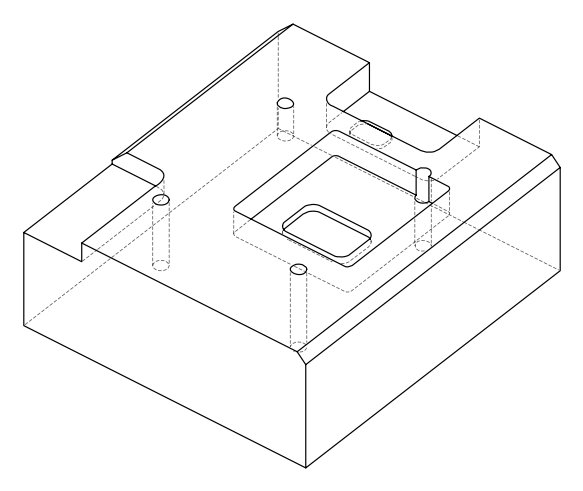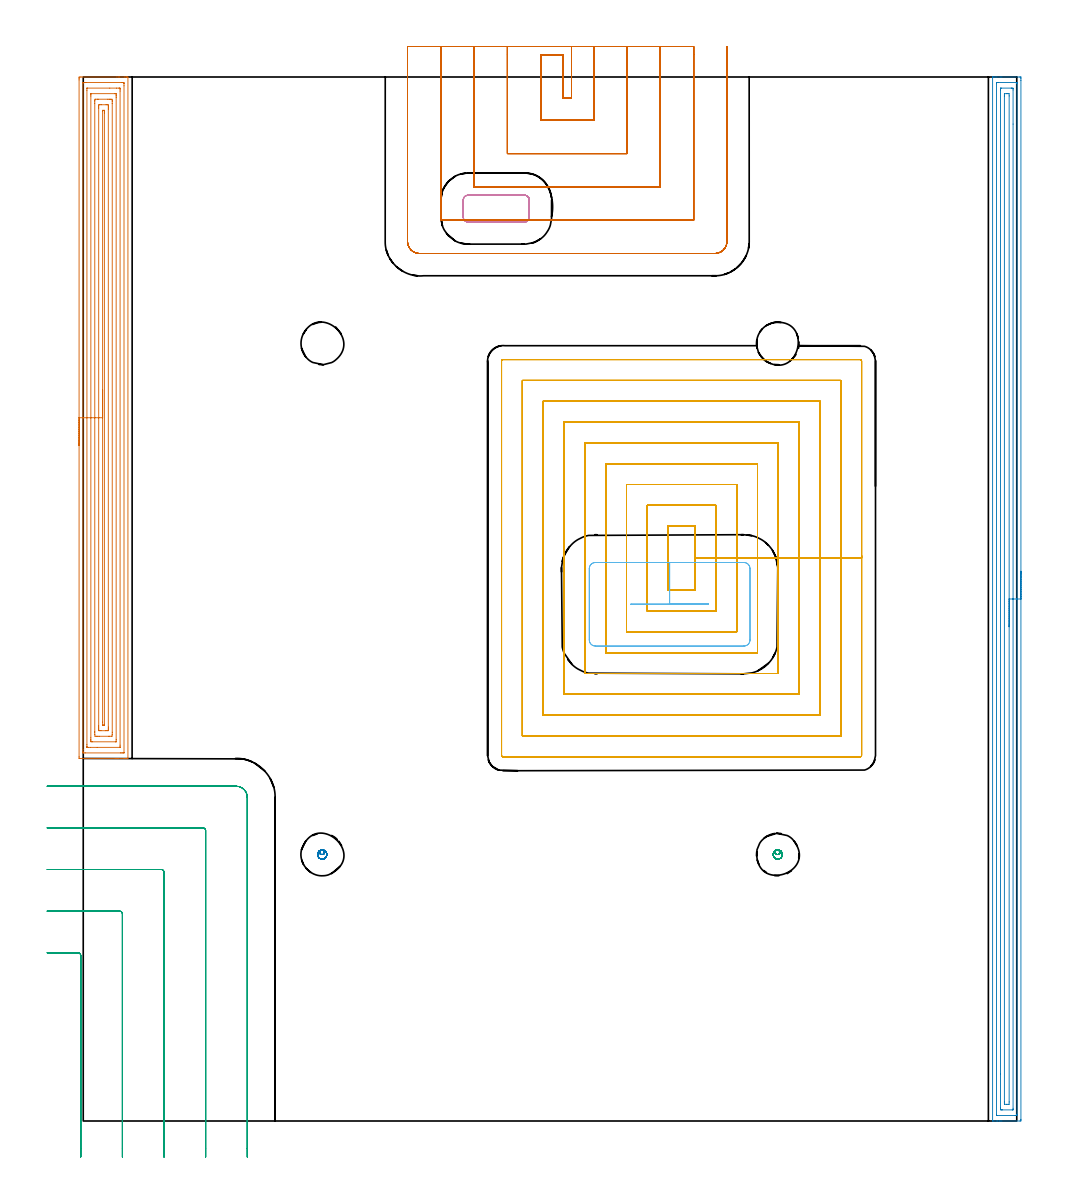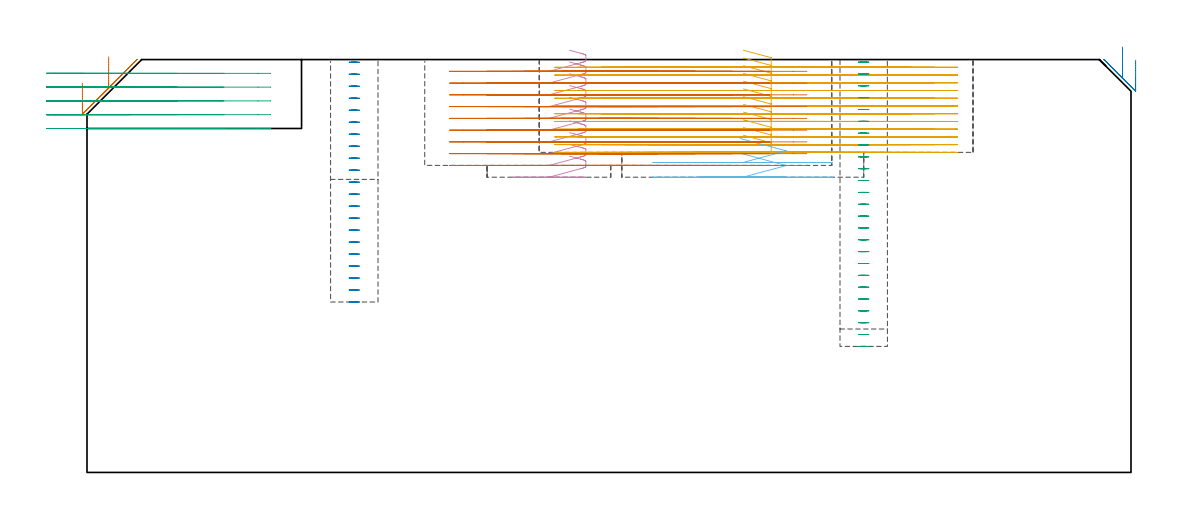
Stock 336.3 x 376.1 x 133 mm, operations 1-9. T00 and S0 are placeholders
(PLAN: 11 operations, 6 tool changes, 137.6 min)
(1 AREA_MILL | FG_CHAMFER_SURFACE | UGT0205_001 | 13.97 min | 39199 mm3)
(2 AREA_MILL_1 | FG_CHAMFER_SURFACE_1 | UGT0205_001 | 12.26 min | 19546 mm3)
(3 MILL_CORNER_NOTCH_RECTANGULAR | CORNER_NOTCH_RECTANGULAR | UGT0201_094 | Follow Part, ap 5, ae 75% | 7.94 min | 198261 mm3)
(4 MILL_RECTANGULAR_POCKET | POCKET_RECTANGULAR_STRAIGHT | NXT0201_012 | Follow Part, ap 4, ae 75% | 2.36 min | 35569 mm3)
(5 MILL_RECTANGULAR_POCKET_1 | POCKET_RECTANGULAR_STRAIGHT_1 | NXT0201_013 | Follow Part, ap 2.5, ae 75% | 68.55 min | 638799 mm3)
(6 MILL_RECTANGULAR_POCKET_2 | POCKET_RECTANGULAR_STRAIGHT_2 | UGT0201_094 | Follow Part, ap 5, ae 75% | 1.23 min | 30178 mm3)
(7 MILL_SLOT | SLOT_PARTIAL_RECTANGULAR | NXT0201_012 | Follow Part, ap 4, ae 75% | 26.2 min | 285851 mm3)
(8 MILL_BLIND_HOLE_FROM_SOLID_MATERIAL | STEP1POCKET | NXT0201_011 | Spiral | 1.34 min | 14335 mm3)
(9 MILL_BLIND_HOLE_FROM_SOLID_MATERIAL_1 | STEP1POCKET_1 | NXT0201_011 | Spiral | 1.59 min | 16997 mm3)
(10 MILL_BLIND_HOLE_FROM_SOLID_MATERIAL_2 | STEP1POCKET_2 | NXT0201_011 | Spiral | 0.7 min | 7093 mm3)
(11 MILL_BLIND_HOLE_FROM_SOLID_MATERIAL_3 | STEP1POCKET_3 | NXT0201_011 | Spiral | 1.46 min | 13565 mm3)
(TOOL UGT0205_001 | Chamfer Mill 20 x 3 x 45 deg. | D20 FL50 Z2)
(TOOL UGT0201_094 | End mill 20 mm | D20 FL38 Z4)
(TOOL NXT0201_012 | ENDMILL 16mm [2P460-1600-NA 1630] | D16 FL38 Z6)
(TOOL NXT0201_013 | ENDMILL 10mm | D10 FL30 Z4)
(TOOL NXT0201_011 | ENDMILL 12mm [2P460-1200-NA 1630] | D12 FL38 Z6)
(OP 1 AREA_MILL)
G17 G21 G94 G90
T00 M6
G54
G17 G0 G90 X-1.5 Y243.35 S1061 M3
G43 Z143. H0
Z125.4
G94 G1 Y243.388 Z124.528 F250.
Y243.502 Z123.663
Y243.691 Z122.812
Y243.953 Z121.98
Y244.287 Z121.174
Y244.69 Z120.4
Y245.159 Z119.664
Y245.69 Z118.972
Y246.279 Z118.329
Y246.922 Z117.74
Y247.614 Z117.208
Y248.35 Z116.74
Y249.124 Z116.337
Y249.93 Z116.003
Y250.762 Z115.741
Y251.614 Z115.552
Y252.478 Z115.438
Y253.35 Z115.4
Y375.056
X-1.499 Y375.506 Z115.401
X-1.495 Y375.943 Z115.403
X-1.491 Y376.09 Z115.406
X-1.064 Y376.095 Z115.833
X-0.477 Y376.1 Z116.42
X12.142 Z129.037
X12.729 Z129.627
X13.022 Z129.919
X14.783 Z131.678
X15.369 Z132.268
X15.664 Z132.563
X15.811 Y376.099 Z132.71
X16.094 Y376.09 Z132.993
X16.1 Y375.952 Z133.
Y130.748
X16.094 Y130.61 Z132.993
X15.81 Y130.6 Z132.709
X15.369 Z132.268
X14.783 Z131.678
X12.73 Z129.627
X12.142 Z129.037
X11.555 Z128.451
X-1.274 Z115.623
X-1.359 Y130.602 Z115.538
X-1.492 Y130.61 Z115.405
X-1.499 Y130.743 Z115.399
X-1.5 Y131.194 Z115.4
Y253.35
X-0.086 Z116.814
X-0.085 Y373.921 Z116.815
X-0.084 Y374.02 Z116.816
X-0.082 Y374.068 Z116.818
X-0.08 Y374.085 Z116.82
X-0.048 Y374.09 Z116.852
X0.326 Y374.098 Z117.226
X0.697 Y374.099 Z117.597
X1.205 Y374.1 Z118.105
X13.903 Y374.099 Z130.803
X14.414 Y374.096 Z131.314
X14.598 Y374.09 Z131.498
X14.679 Y374.073 Z131.579
X14.684 Y373.823 Z131.584
X14.685 Y373.723 Z131.585
X14.686 Y372.93 Z131.586
X14.685 Y132.779 Z131.585
X14.684 Y132.68 Z131.584
X14.681 Y132.632 Z131.581
X14.68 Y132.615 Z131.58
X14.647 Y132.61 Z131.547
X14.273 Y132.602 Z131.173
X13.903 Y132.601 Z130.803
X13.395 Y132.6 Z130.295
X0.697 Y132.601 Z117.597
X0.186 Y132.604 Z117.086
X0.002 Y132.61 Z116.902
X-0.079 Y132.626 Z116.821
X-0.084 Y132.877 Z116.816
X-0.085 Y132.977 Z116.815
X-0.086 Y133.77 Z116.814
Y253.35
X1.328 Z118.228
X1.329 Y371.3 Z118.229
X1.331 Y371.939 Z118.231
X1.333 Y372.064 Z118.233
X1.335 Y372.087 Z118.235
X1.366 Y372.093 Z118.266
X1.42 Y372.099 Z118.32
X9.562 Y372.1 Z126.462
X11.983 Z128.883
X12.864 Y372.099 Z129.764
X13.022 Y372.096 Z129.922
X13.181 Y372.09 Z130.081
X13.265 Y372.081 Z130.165
X13.268 Y372.023 Z130.168
X13.27 Y371.939 Z130.17
X13.271 Y371.687 Z130.171
Y371.048
Y135.4
X13.269 Y134.761 Z130.169
X13.267 Y134.636 Z130.167
X13.265 Y134.613 Z130.165
X13.233 Y134.607 Z130.133
X13.18 Y134.602 Z130.08
X5.038 Y134.6 Z121.938
X2.617 Z119.517
X1.736 Y134.601 Z118.636
X1.578 Y134.604 Z118.478
X1.419 Y134.61 Z118.319
X1.335 Y134.619 Z118.235
X1.332 Y134.677 Z118.232
X1.33 Y134.761 Z118.23
X1.329 Y135.013 Z118.229
X1.328 Y135.652 Z118.228
Y253.35
X2.743 Z119.643
Y369.264
X2.746 Y369.864 Z119.646
X2.75 Y370.067 Z119.65
X2.752 Y370.091 Z119.652
X2.772 Y370.093 Z119.672
X2.823 Y370.097 Z119.723
X2.926 Y370.099 Z119.826
X11.317 Z128.217
X11.682 Y370.09 Z128.582
X11.85 Y370.083 Z128.75
X11.852 Y369.986 Z128.752
X11.856 Y369.554 Z128.756
X11.857 Y369.264 Z128.757
Y368.661
Y137.436
X11.854 Y136.836 Z128.754
X11.85 Y136.633 Z128.75
X11.848 Y136.609 Z128.748
X11.828 Y136.607 Z128.728
X11.777 Y136.603 Z128.677
X11.674 Y136.601 Z128.574
X3.282 Z120.182
X2.918 Y136.61 Z119.818
X2.749 Y136.617 Z119.649
X2.748 Y136.714 Z119.648
X2.744 Y137.146 Z119.644
X2.743 Y137.436 Z119.643
Y138.039
Y253.35
X4.157 Z121.057
Y366.652
X4.161 Y367.481 Z121.061
X4.163 Y367.537 Z121.063
X4.219 Y368.09 Z121.119
X4.491 Y368.096 Z121.391
X5.099 Y368.099 Z121.999
X5.368 Y368.1 Z122.268
X8.89 Z125.79
X9.501 Y368.099 Z126.401
X9.772 Y368.098 Z126.672
X10.381 Y368.09 Z127.281
X10.436 Y367.481 Z127.336
X10.439 Y367.422 Z127.339
X10.443 Y366.589 Z127.343
Y366.527
Y140.048
X10.439 Y139.219 Z127.339
X10.437 Y139.163 Z127.337
X10.381 Y138.61 Z127.281
X10.108 Y138.604 Z127.008
X9.501 Y138.601 Z126.401
X9.232 Y138.6 Z126.132
X5.71 Z122.61
X5.099 Y138.601 Z121.999
X4.828 Y138.602 Z121.728
X4.219 Y138.61 Z121.119
X4.164 Y139.219 Z121.064
X4.16 Y139.278 Z121.06
X4.157 Y140.111 Z121.057
Y140.173
Y253.35
X5.571 Z122.471
X5.572 Y364.806 Z122.472
X5.573 Y365.218 Z122.473
X5.578 Y365.698 Z122.478
X5.589 Y366.093 Z122.489
X5.979 Y366.097 Z122.879
X6.463 Y366.1 Z123.363
X8.224 Y366.099 Z125.124
X8.621 Y366.096 Z125.521
X9.011 Y366.09 Z125.911
X9.022 Y365.698 Z125.922
X9.027 Y365.286 Z125.927
X9.028 Y364.806 Z125.928
X9.029 Y364.393 Z125.929
X9.028 Y141.894 Z125.928
X9.027 Y141.482 Z125.927
X9.022 Y141.002 Z125.922
X9.011 Y140.607 Z125.911
X8.621 Y140.604 Z125.521
X8.137 Y140.6 Z125.037
X6.376 Y140.601 Z123.276
X5.979 Y140.605 Z122.879
X5.589 Y140.61 Z122.489
X5.578 Y141.002 Z122.478
X5.573 Y141.414 Z122.473
X5.571 Y141.894 Z122.471
Y142.308
Y253.35
X6.985 Z123.885
Y363.787
X6.987 Y363.914 Z123.887
X6.99 Y364.072 Z123.89
X6.992 Y364.085 Z123.892
X7.008 Y364.09 Z123.908
X7.056 Y364.096 Z123.956
X7.117 Y364.099 Z124.017
X7.208 Y364.1 Z124.108
X7.558 Y364.099 Z124.458
X7.591 Y364.095 Z124.491
X7.598 Y364.091 Z124.498
X7.608 Y364.079 Z124.508
X7.611 Y364.045 Z124.511
X7.614 Y363.914 Z124.514
Y363.787
X7.615 Y363.15 Z124.515
X7.614 Y142.913 Z124.514
X7.613 Y142.786 Z124.513
X7.609 Y142.628 Z124.509
X7.608 Y142.615 Z124.508
X7.592 Y142.61 Z124.492
X7.544 Y142.604 Z124.444
X7.483 Y142.601 Z124.383
X7.392 Y142.6 Z124.292
X7.042 Y142.601 Z123.942
X7.009 Y142.605 Z123.909
X7.002 Y142.609 Z123.902
X6.992 Y142.621 Z123.892
X6.989 Y142.655 Z123.889
X6.986 Y142.786 Z123.886
X6.985 Y143.677 Z123.885
Y253.35
Y254.222 Z123.923
Y255.087 Z124.037
Y255.938 Z124.226
Y256.77 Z124.488
Y257.576 Z124.822
Y258.35 Z125.225
Y259.086 Z125.694
Y259.778 Z126.225
Y260.421 Z126.814
Y261.01 Z127.457
Y261.542 Z128.15
Y262.01 Z128.885
Y262.413 Z129.659
Y262.747 Z130.465
Y263.009 Z131.297
Y263.198 Z132.149
Y263.312 Z133.014
Y263.35 Z133.885
G0 Z143.
M5
M2
(OP 2 AREA_MILL_1)
G17 G21 G94 G90
T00 M6
G54
G17 G0 G90 X337.8 Y198.05 S1061 M3
G43 Z143. H0
Z132.8
G94 G1 Y198.012 Z131.928 F250.
Y197.898 Z131.063
Y197.709 Z130.212
Y197.447 Z129.38
Y197.113 Z128.574
Y196.71 Z127.8
Y196.241 Z127.064
Y195.71 Z126.372
Y195.121 Z125.729
Y194.478 Z125.14
Y193.786 Z124.608
Y193.05 Z124.14
Y192.276 Z123.737
Y191.47 Z123.403
Y190.638 Z123.141
Y189.786 Z122.952
Y188.922 Z122.838
Y188.05 Z122.8
Y0.607
X337.797 Y0.34 Z122.802
X337.792 Y0.01 Z122.806
X337.457 Y0. Z123.141
X330.912 Z129.683
X330.34 Z130.257
X330.018 Z130.579
X329.446 Z131.15
X329.123 Z131.472
X328.054 Z132.545
X327.64 Z132.951
X327.603 Y0.009 Z132.988
X327.6 Y0.161 Z133.
Y375.939
X327.603 Y376.09 Z132.988
X327.639 Y376.096 Z132.952
X327.665 Y376.098 Z132.926
X328.054 Y376.1 Z132.545
X328.478 Z132.121
X329.123 Z131.472
X330.34 Z130.257
X330.912 Z129.683
X337.171 Y376.099 Z123.426
X337.776 Y376.097 Z122.821
X337.792 Y376.093 Z122.806
X337.797 Y375.493 Z122.803
X337.8 Y374.864 Z122.8
Y188.05
X336.386 Z124.214
Y2.392
X336.385 Y2.285 Z124.215
X336.38 Y2.175 Z124.22
X336.368 Y2.01 Z124.232
X336.277 Y2.007 Z124.323
X335.775 Y2. Z124.825
X329.123 Z131.477
X329.067 Y2.002 Z131.533
X329.034 Y2.007 Z131.566
X329.021 Y2.011 Z131.579
X329.018 Y2.066 Z131.582
X329.015 Y2.284 Z131.585
X329.014 Y2.392 Z131.586
Y373.707
X329.015 Y373.815 Z131.585
X329.02 Y373.925 Z131.58
X329.032 Y374.09 Z131.568
X329.123 Y374.093 Z131.477
X329.625 Y374.099 Z130.975
X336.277 Y374.1 Z124.323
X336.333 Y374.098 Z124.267
X336.366 Y374.093 Z124.234
X336.379 Y374.089 Z124.221
X336.382 Y374.034 Z124.218
X336.385 Y373.816 Z124.215
X336.386 Y373.707 Z124.214
Y188.05
X334.972 Z125.628
X334.971 Y4.589 Z125.629
X334.967 Y4.178 Z125.633
X334.965 Y4.058 Z125.635
X334.957 Y4.01 Z125.643
X334.844 Y4.005 Z125.756
X334.666 Y4.001 Z125.934
X331.089 Y4. Z129.511
X330.912 Y4.003 Z129.688
X330.734 Y4.01 Z129.866
X330.435 Y4.026 Z130.165
X330.433 Y4.178 Z130.167
X330.429 Y4.659 Z130.171
X330.428 Y16.877 Z130.172
X330.429 Y371.511 Z130.171
X330.433 Y371.922 Z130.167
X330.435 Y372.041 Z130.165
X330.443 Y372.09 Z130.157
X330.556 Y372.095 Z130.044
X330.734 Y372.099 Z129.866
X334.311 Y372.1 Z126.289
X334.488 Y372.097 Z126.112
X334.666 Y372.09 Z125.934
X334.965 Y372.073 Z125.635
X334.967 Y371.922 Z125.633
X334.971 Y371.441 Z125.629
X334.972 Y359.141 Z125.628
Y188.05
X333.557 Z127.043
Y6.855
X333.55 Y6.007 Z127.05
X332.7 Y6. Z127.9
X332.663 Z127.937
X331.85 Y6.01 Z128.75
X331.843 Y6.819 Z128.757
Y369.245
X331.85 Y370.093 Z128.75
X332.7 Y370.1 Z127.9
X332.737 Z127.863
X333.55 Y370.09 Z127.05
X333.557 Y369.281 Z127.043
Y188.05
Y187.178 Z127.081
Y186.313 Z127.195
Y185.462 Z127.383
Y184.63 Z127.646
Y183.824 Z127.98
Y183.05 Z128.382
Y182.314 Z128.851
Y181.622 Z129.382
Y180.979 Z129.972
Y180.39 Z130.615
Y179.858 Z131.307
Y179.39 Z132.043
Y178.987 Z132.816
Y178.653 Z133.622
Y178.391 Z134.454
Y178.202 Z135.306
Y178.088 Z136.171
Y178.05 Z137.043
G0 Z143.
M5
M2
(OP 3 MILL_CORNER_NOTCH_RECTANGULAR)
G17 G21 G94 G90
T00 M6
G54
G17 G0 G90 X-0.9 Y-12.959 S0 M3
G43 Z143. H0
Z128.56
G94 G1 Y-9.959 F250.
Y59.606 F500.
G3 X-1.894 Y60.6 R1.
G1 X-10.
X-13. F250.
G0 Z143.
X14.1 Y-13.
Z128.56
G1 Y-10.
Y74.605 F500.
G3 X13.105 Y75.6 R1.
G1 X-10.
X-13. F250.
G0 Z143.
X29.1 Y-13.
Z128.56
G1 Y-10.
Y89.605 F500.
G3 X28.105 Y90.6 R1.
G1 X-10.
X-13. F250.
G0 Z143.
X44.1 Y-13.
Z128.56
G1 Y-10.
Y104.605 F500.
G3 X43.105 Y105.6 R1.
G1 X-10.
X-13. F250.
G0 Z143.
X59.1 Y-13.
Z128.56
G1 Y-10.
Y116.6 F500.
G3 X55.1 Y120.6 R4.
G1 X-10.
X-13. F250.
G0 Z143.
X-0.9 Y-12.959
Z124.12
G1 Y-9.959
Y59.606 F500.
G3 X-1.894 Y60.6 R1.
G1 X-10.
X-13. F250.
G0 Z143.
X14.1 Y-13.
Z124.12
G1 Y-10.
Y74.605 F500.
G3 X13.105 Y75.6 R1.
G1 X-10.
X-13. F250.
G0 Z143.
X29.1 Y-13.
Z124.12
G1 Y-10.
Y89.605 F500.
G3 X28.105 Y90.6 R1.
G1 X-10.
X-13. F250.
G0 Z143.
X44.1 Y-13.
Z124.12
G1 Y-10.
Y104.605 F500.
G3 X43.105 Y105.6 R1.
G1 X-10.
X-13. F250.
G0 Z143.
X59.1 Y-13.
Z124.12
G1 Y-10.
Y116.6 F500.
G3 X55.1 Y120.6 R4.
G1 X-10.
X-13. F250.
G0 Z143.
X-0.9 Y-12.959
Z119.68
G1 Y-9.959
Y59.606 F500.
G3 X-1.894 Y60.6 R1.
G1 X-10.
X-13. F250.
G0 Z143.
X14.1 Y-13.
Z119.68
G1 Y-10.
Y74.605 F500.
G3 X13.106 Y75.6 R1.
G1 X-10.
X-13. F250.
G0 Z143.
X29.1 Y-13.
Z119.68
G1 Y-10.
Y89.605 F500.
G3 X28.105 Y90.6 R1.
G1 X-10.
X-13. F250.
G0 Z143.
X44.1 Y-13.
Z119.68
G1 Y-10.
Y104.605 F500.
G3 X43.105 Y105.6 R1.
G1 X-10.
X-13. F250.
G0 Z143.
X59.1 Y-13.
Z119.68
G1 Y-10.
Y116.6 F500.
G3 X55.1 Y120.6 R4.
G1 X-10.
X-13. F250.
G0 Z143.
X-0.9 Y-12.959
Z115.24
G1 Y-9.959
Y59.606 F500.
G3 X-1.894 Y60.6 R1.
G1 X-10.
X-13. F250.
G0 Z143.
X14.1 Y-13.
Z115.24
G1 Y-10.
Y74.605 F500.
G3 X13.105 Y75.6 R1.
G1 X-10.
X-13. F250.
G0 Z143.
X29.1 Y-13.
Z115.24
G1 Y-10.
Y89.605 F500.
G3 X28.105 Y90.6 R1.
G1 X-10.
X-13. F250.
G0 Z143.
X44.1 Y-13.
Z115.24
G1 Y-10.
Y104.605 F500.
G3 X43.105 Y105.6 R1.
G1 X-10.
X-13. F250.
G0 Z143.
X59.1 Y-13.
Z115.24
G1 Y-10.
Y116.6 F500.
G3 X55.1 Y120.6 R4.
G1 X-10.
X-13. F250.
G0 Z143.
X-0.9 Y-12.959
Z110.8
G1 Y-9.959
Y59.606 F500.
G3 X-1.894 Y60.6 R1.
G1 X-10.
X-13. F250.
G0 Z143.
X14.1 Y-13.
Z110.8
G1 Y-10.
Y74.605 F500.
G3 X13.105 Y75.6 R1.
G1 X-10.
X-13. F250.
G0 Z143.
X29.1 Y-13.
Z110.8
G1 Y-10.
Y89.605 F500.
G3 X28.105 Y90.6 R1.
G1 X-10.
X-13. F250.
G0 Z143.
X44.1 Y-13.
Z110.8
G1 Y-10.
Y104.605 F500.
G3 X43.105 Y105.6 R1.
G1 X-10.
X-13. F250.
G0 Z143.
X59.1 Y-13.
Z110.8
G1 Y-10.
Y116.6 F500.
G3 X55.1 Y120.6 R4.
G1 X-10.
X-13. F250.
G0 Z143.
M5
M2
(OP 4 MILL_RECTANGULAR_POCKET)
G17 G21 G94 G90
T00 M6
G54
G17 G0 G90 X155.407 Y323.9 S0 M3
G43 Z143. H1
Z136.
G94 G1 X159. Z135.037 F250.
X159.13 Z135.002
X159.47 Y323.961 Z134.91
X159.79 Y324.089 Z134.817
X160.078 Y324.279 Z134.725
X160.321 Y324.522 Z134.633
X160.511 Y324.81 Z134.54
X160.639 Y325.13 Z134.448
X160.7 Y325.47 Z134.356
Y331.93 Z132.624
X160.639 Y332.27 Z132.532
X160.511 Y332.59 Z132.44
X160.321 Y332.878 Z132.347
X160.078 Y333.121 Z132.255
X159.79 Y333.311 Z132.163
X159.47 Y333.439 Z132.07
X159.13 Y333.5 Z131.978
X159. Z131.943
X148.8 Z129.21
X138.6 F500.
G3 X136.9 Y331.8 R1.7
G1 Y325.6
G3 X138.6 Y323.9 R1.7
G1 X159.
G3 X160.7 Y325.6 R1.7
G1 Y331.8
G3 X159. Y333.5 R1.7
G1 X148.8
X147.8
G0 X155.407 Y323.9 Z132.21
G1 X159. Z131.247 F250.
X159.13 Z131.212
X159.47 Y323.961 Z131.12
X159.79 Y324.089 Z131.028
X160.078 Y324.279 Z130.935
X160.321 Y324.522 Z130.843
X160.511 Y324.81 Z130.75
X160.639 Y325.13 Z130.658
X160.7 Y325.47 Z130.566
Y331.93 Z128.834
X160.639 Y332.27 Z128.742
X160.511 Y332.59 Z128.65
X160.321 Y332.878 Z128.557
X160.078 Y333.121 Z128.465
X159.79 Y333.311 Z128.373
X159.47 Y333.439 Z128.28
X159.13 Y333.5 Z128.188
X159. Z128.153
X148.8 Z125.42
X138.6 F500.
G3 X136.9 Y331.8 R1.7
G1 Y325.6
G3 X138.6 Y323.9 R1.7
G1 X159.
G3 X160.7 Y325.6 R1.7
G1 Y331.8
G3 X159. Y333.5 R1.7
G1 X148.8
X147.8
G0 X155.407 Y323.9 Z128.42
G1 X159. Z127.457 F250.
X159.13 Z127.422
X159.47 Y323.961 Z127.33
X159.79 Y324.089 Z127.238
X160.078 Y324.279 Z127.145
X160.321 Y324.522 Z127.053
X160.511 Y324.81 Z126.96
X160.639 Y325.13 Z126.868
X160.7 Y325.47 Z126.776
Y331.93 Z125.044
X160.639 Y332.27 Z124.952
X160.511 Y332.59 Z124.86
X160.321 Y332.878 Z124.767
X160.078 Y333.121 Z124.675
X159.79 Y333.311 Z124.583
X159.47 Y333.439 Z124.49
X159.13 Y333.5 Z124.398
X159. Z124.363
X148.8 Z121.63
X138.6 F500.
G3 X136.9 Y331.8 R1.7
G1 Y325.6
G3 X138.6 Y323.9 R1.7
G1 X159.
G3 X160.7 Y325.6 R1.7
G1 Y331.8
G3 X159. Y333.5 R1.7
G1 X148.8
X147.8
G0 X155.407 Y323.9 Z124.63
G1 X159. Z123.667 F250.
X159.13 Z123.632
X159.47 Y323.961 Z123.54
X159.79 Y324.089 Z123.448
X160.078 Y324.279 Z123.355
X160.321 Y324.522 Z123.263
X160.511 Y324.81 Z123.17
X160.639 Y325.13 Z123.078
X160.7 Y325.47 Z122.986
Y331.93 Z121.255
X160.639 Y332.27 Z121.162
X160.511 Y332.59 Z121.07
X160.321 Y332.878 Z120.977
X160.078 Y333.121 Z120.885
X159.79 Y333.311 Z120.793
X159.47 Y333.439 Z120.7
X159.13 Y333.5 Z120.608
X159. Z120.573
X148.8 Z117.84
X138.6 F500.
G3 X136.9 Y331.8 R1.7
G1 Y325.6
G3 X138.6 Y323.9 R1.7
G1 X159.
G3 X160.7 Y325.6 R1.7
G1 Y331.8
G3 X159. Y333.5 R1.7
G1 X148.8
X147.8
G0 X155.407 Y323.9 Z120.84
G1 X159. Z119.877 F250.
X159.13 Z119.842
X159.47 Y323.961 Z119.75
X159.79 Y324.089 Z119.658
X160.078 Y324.279 Z119.565
X160.321 Y324.522 Z119.473
X160.511 Y324.81 Z119.38
X160.639 Y325.13 Z119.288
X160.7 Y325.47 Z119.196
Y331.93 Z117.465
X160.639 Y332.27 Z117.372
X160.511 Y332.59 Z117.28
X160.321 Y332.878 Z117.187
X160.078 Y333.121 Z117.095
X159.79 Y333.311 Z117.003
X159.47 Y333.439 Z116.91
X159.13 Y333.5 Z116.818
X159. Z116.783
X148.8 Z114.05
X138.6 F500.
G3 X136.9 Y331.8 R1.7
G1 Y325.6
G3 X138.6 Y323.9 R1.7
G1 X159.
G3 X160.7 Y325.6 R1.7
G1 Y331.8
G3 X159. Y333.5 R1.7
G1 X148.8
X147.8
G0 X155.407 Y323.9 Z117.05
G1 X159. Z116.087 F250.
X159.13 Z116.052
X159.47 Y323.961 Z115.96
X159.79 Y324.089 Z115.868
X160.078 Y324.279 Z115.775
X160.321 Y324.522 Z115.683
X160.511 Y324.81 Z115.59
X160.639 Y325.13 Z115.498
X160.7 Y325.47 Z115.406
Y331.93 Z113.675
X160.639 Y332.27 Z113.582
X160.511 Y332.59 Z113.49
X160.321 Y332.878 Z113.397
X160.078 Y333.121 Z113.305
X159.79 Y333.311 Z113.213
X159.47 Y333.439 Z113.12
X159.13 Y333.5 Z113.028
X159. Z112.993
X148.8 Z110.26
X138.6 F500.
G3 X136.9 Y331.8 R1.7
G1 Y325.6
G3 X138.6 Y323.9 R1.7
G1 X159.
G3 X160.7 Y325.6 R1.7
G1 Y331.8
G3 X159. Y333.5 R1.7
G1 X148.8
X147.8
G0 X155.407 Y323.9 Z113.26
G1 X159. Z112.297 F250.
X159.13 Z112.262
X159.47 Y323.961 Z112.17
X159.79 Y324.089 Z112.078
X160.078 Y324.279 Z111.985
X160.321 Y324.522 Z111.893
X160.511 Y324.81 Z111.8
X160.639 Y325.13 Z111.708
X160.7 Y325.47 Z111.616
Y331.93 Z109.885
X160.639 Y332.27 Z109.792
X160.511 Y332.59 Z109.7
X160.321 Y332.878 Z109.607
X160.078 Y333.121 Z109.515
X159.79 Y333.311 Z109.423
X159.47 Y333.439 Z109.33
X159.13 Y333.5 Z109.238
X159. Z109.203
X148.8 Z106.47
X138.6 F500.
G3 X136.9 Y331.8 R1.7
G1 Y325.6
G3 X138.6 Y323.9 R1.7
G1 X159.
G3 X160.7 Y325.6 R1.7
G1 Y331.8
G3 X159. Y333.5 R1.7
G1 X148.8
X147.8
G0 X155.407 Y323.9 Z109.47
G1 X159. Z108.507 F250.
X159.13 Z108.472
X159.47 Y323.961 Z108.38
X159.79 Y324.089 Z108.288
X160.078 Y324.279 Z108.195
X160.321 Y324.522 Z108.103
X160.511 Y324.81 Z108.01
X160.639 Y325.13 Z107.918
X160.7 Y325.47 Z107.826
Y331.93 Z106.095
X160.639 Y332.27 Z106.002
X160.511 Y332.59 Z105.91
X160.321 Y332.878 Z105.817
X160.078 Y333.121 Z105.725
X159.79 Y333.311 Z105.633
X159.47 Y333.439 Z105.54
X159.13 Y333.5 Z105.448
X159. Z105.413
X148.8 Z102.68
X138.6 F500.
G3 X136.9 Y331.8 R1.7
G1 Y325.6
G3 X138.6 Y323.9 R1.7
G1 X159.
G3 X160.7 Y325.6 R1.7
G1 Y331.8
G3 X159. Y333.5 R1.7
G1 X148.8
X147.8
G0 X155.407 Y323.9 Z105.68
G1 X159. Z104.717 F250.
X159.13 Z104.682
X159.47 Y323.961 Z104.59
X159.79 Y324.089 Z104.498
X160.078 Y324.279 Z104.405
X160.321 Y324.522 Z104.313
X160.511 Y324.81 Z104.22
X160.639 Y325.13 Z104.128
X160.7 Y325.47 Z104.036
Y331.93 Z102.305
X160.639 Y332.27 Z102.212
X160.511 Y332.59 Z102.12
X160.321 Y332.878 Z102.027
X160.078 Y333.121 Z101.935
X159.79 Y333.311 Z101.843
X159.47 Y333.439 Z101.75
X159.13 Y333.5 Z101.658
X159. Z101.623
X148.8 Z98.89
X138.6 F500.
G3 X136.9 Y331.8 R1.7
G1 Y325.6
G3 X138.6 Y323.9 R1.7
G1 X159.
G3 X160.7 Y325.6 R1.7
G1 Y331.8
G3 X159. Y333.5 R1.7
G1 X148.8
X147.8
G0 X155.407 Y323.9 Z101.89
G1 X159. Z100.927 F250.
X159.13 Z100.892
X159.47 Y323.961 Z100.8
X159.79 Y324.089 Z100.708
X160.078 Y324.279 Z100.615
X160.321 Y324.522 Z100.523
X160.511 Y324.81 Z100.431
X160.639 Y325.13 Z100.338
X160.7 Y325.47 Z100.246
Y331.93 Z98.515
X160.639 Y332.27 Z98.422
X160.511 Y332.59 Z98.33
X160.321 Y332.878 Z98.237
X160.078 Y333.121 Z98.145
X159.79 Y333.311 Z98.053
X159.47 Y333.439 Z97.96
X159.13 Y333.5 Z97.868
X159. Z97.833
X148.8 Z95.1
X138.6 F500.
G3 X136.9 Y331.8 R1.7
G1 Y325.6
G3 X138.6 Y323.9 R1.7
G1 X159.
G3 X160.7 Y325.6 R1.7
G1 Y331.8
G3 X159. Y333.5 R1.7
G1 X148.8
X147.8
G0 Z143.
M5
M2
(OP 5 MILL_RECTANGULAR_POCKET_1)
G17 G21 G94 G90
T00 M6
G54
G17 G0 G90 X211.455 Y191.2 S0 M3
G43 Z143. H0
Z136.
G94 G1 X220.4 Z133.603 F250.
Y202.75 Z130.508
Y214.3 F500.
X210.7
Y191.2
X220.4
Y202.75
X227.9
Y221.8
X203.2
Y183.7
X227.9
Y202.75
X235.4
Y229.3
X195.7
Y176.2
X235.4
Y202.75
X242.9
Y236.8
X188.2
Y168.7
X242.9
Y202.75
X250.4
Y244.3
X180.7
Y161.2
X250.4
Y202.75
X257.9
Y251.8
X173.2
Y153.7
X257.9
Y202.75
X265.4
Y259.3
X165.7
Y146.2
X265.4
Y202.75
X272.9
Y266.8
X158.2
Y138.7
X272.9
Y202.75
X280.4
Y273.8
G3 X279.9 Y274.3 R0.5
G1 X151.2
G3 X150.7 Y273.8 R0.5
G1 Y131.7
G3 X151.2 Y131.2 R0.5
G1 X279.9
G3 X280.4 Y131.7 R0.5
G1 Y202.75
Y203.75
G0 X211.455 Y191.2 Z133.508
G1 X220.4 Z131.111 F250.
Y202.75 Z128.017
Y214.3 F500.
X210.7
Y191.2
X220.4
Y202.75
X227.9
Y221.8
X203.2
Y183.7
X227.9
Y202.75
X235.4
Y229.3
X195.7
Y176.2
X235.4
Y202.75
X242.9
Y236.8
X188.2
Y168.7
X242.9
Y202.75
X250.4
Y244.3
X180.7
Y161.2
X250.4
Y202.75
X257.9
Y251.8
X173.2
Y153.7
X257.9
Y202.75
X265.4
Y259.3
X165.7
Y146.2
X265.4
Y202.75
X272.9
Y266.8
X158.2
Y138.7
X272.9
Y202.75
X280.4
Y273.8
G3 X279.9 Y274.3 R0.5
G1 X151.2
G3 X150.7 Y273.8 R0.5
G1 Y131.7
G3 X151.2 Y131.2 R0.5
G1 X279.9
G3 X280.4 Y131.7 R0.5
G1 Y202.75
Y203.75
G0 X211.455 Y191.2 Z131.017
G1 X220.4 Z128.62 F250.
Y202.75 Z125.525
Y214.3 F500.
X210.7
Y191.2
X220.4
Y202.75
X227.9
Y221.8
X203.2
Y183.7
X227.9
Y202.75
X235.4
Y229.3
X195.7
Y176.2
X235.4
Y202.75
X242.9
Y236.8
X188.2
Y168.7
X242.9
Y202.75
X250.4
Y244.3
X180.7
Y161.2
X250.4
Y202.75
X257.9
Y251.8
X173.2
Y153.7
X257.9
Y202.75
X265.4
Y259.3
X165.7
Y146.2
X265.4
Y202.75
X272.9
Y266.8
X158.2
Y138.7
X272.9
Y202.75
X280.4
Y273.8
G3 X279.9 Y274.3 R0.5
G1 X151.2
G3 X150.7 Y273.8 R0.5
G1 Y131.7
G3 X151.2 Y131.2 R0.5
G1 X279.9
G3 X280.4 Y131.7 R0.5
G1 Y202.75
Y203.75
G0 X211.455 Y191.2 Z128.525
G1 X220.4 Z126.128 F250.
Y202.75 Z123.033
Y214.3 F500.
X210.7
Y191.2
X220.4
Y202.75
X227.9
Y221.8
X203.2
Y183.7
X227.9
Y202.75
X235.4
Y229.3
X195.7
Y176.2
X235.4
Y202.75
X242.9
Y236.8
X188.2
Y168.7
X242.9
Y202.75
X250.4
Y244.3
X180.7
Y161.2
X250.4
Y202.75
X257.9
Y251.8
X173.2
Y153.7
X257.9
Y202.75
X265.4
Y259.3
X165.7
Y146.2
X265.4
Y202.75
X272.9
Y266.8
X158.2
Y138.7
X272.9
Y202.75
X280.4
Y273.8
G3 X279.9 Y274.3 R0.5
G1 X151.2
G3 X150.7 Y273.8 R0.5
G1 Y131.7
G3 X151.2 Y131.2 R0.5
G1 X279.9
G3 X280.4 Y131.7 R0.5
G1 Y202.75
Y203.75
G0 X211.455 Y191.2 Z126.033
G1 X220.4 Z123.636 F250.
Y202.75 Z120.542
Y214.3 F500.
X210.7
Y191.2
X220.4
Y202.75
X227.9
Y221.8
X203.2
Y183.7
X227.9
Y202.75
X235.4
Y229.3
X195.7
Y176.2
X235.4
Y202.75
X242.9
Y236.8
X188.2
Y168.7
X242.9
Y202.75
X250.4
Y244.3
X180.7
Y161.2
X250.4
Y202.75
X257.9
Y251.8
X173.2
Y153.7
X257.9
Y202.75
X265.4
Y259.3
X165.7
Y146.2
X265.4
Y202.75
X272.9
Y266.8
X158.2
Y138.7
X272.9
Y202.75
X280.4
Y273.8
G3 X279.9 Y274.3 R0.5
G1 X151.2
G3 X150.7 Y273.8 R0.5
G1 Y131.7
G3 X151.2 Y131.2 R0.5
G1 X279.9
G3 X280.4 Y131.7 R0.5
G1 Y202.75
Y203.75
G0 X211.455 Y191.2 Z123.542
G1 X220.4 Z121.145 F250.
Y202.75 Z118.05
Y214.3 F500.
X210.7
Y191.2
X220.4
Y202.75
X227.9
Y221.8
X203.2
Y183.7
X227.9
Y202.75
X235.4
Y229.3
X195.7
Y176.2
X235.4
Y202.75
X242.9
Y236.8
X188.2
Y168.7
X242.9
Y202.75
X250.4
Y244.3
X180.7
Y161.2
X250.4
Y202.75
X257.9
Y251.8
X173.2
Y153.7
X257.9
Y202.75
X265.4
Y259.3
X165.7
Y146.2
X265.4
Y202.75
X272.9
Y266.8
X158.2
Y138.7
X272.9
Y202.75
X280.4
Y273.8
G3 X279.9 Y274.3 R0.5
G1 X151.2
G3 X150.7 Y273.8 R0.5
G1 Y131.7
G3 X151.2 Y131.2 R0.5
G1 X279.9
G3 X280.4 Y131.7 R0.5
G1 Y202.75
Y203.75
G0 X211.455 Y191.2 Z121.05
G1 X220.4 Z118.653 F250.
Y202.75 Z115.558
Y214.3 F500.
X210.7
Y191.2
X220.4
Y202.75
X227.9
Y221.8
X203.2
Y183.7
X227.9
Y202.75
X235.4
Y229.3
X195.7
Y176.2
X235.4
Y202.75
X242.9
Y236.8
X188.2
Y168.7
X242.9
Y202.75
X250.4
Y244.3
X180.7
Y161.2
X250.4
Y202.75
X257.9
Y251.8
X173.2
Y153.7
X257.9
Y202.75
X265.4
Y259.3
X165.7
Y146.2
X265.4
Y202.75
X272.9
Y266.8
X158.2
Y138.7
X272.9
Y202.75
X280.4
Y273.8
G3 X279.9 Y274.3 R0.5
G1 X151.2
G3 X150.7 Y273.8 R0.5
G1 Y131.7
G3 X151.2 Y131.2 R0.5
G1 X279.9
G3 X280.4 Y131.7 R0.5
G1 Y202.75
Y203.75
G0 X211.455 Y191.2 Z118.558
G1 X220.4 Z116.161 F250.
Y202.75 Z113.067
Y214.3 F500.
X210.7
Y191.2
X220.4
Y202.75
X227.9
Y221.8
X203.2
Y183.7
X227.9
Y202.75
X235.4
Y229.3
X195.7
Y176.2
X235.4
Y202.75
X242.9
Y236.8
X188.2
Y168.7
X242.9
Y202.75
X250.4
Y244.3
X180.7
Y161.2
X250.4
Y202.75
X257.9
Y251.8
X173.2
Y153.7
X257.9
Y202.75
X265.4
Y259.3
X165.7
Y146.2
X265.4
Y202.75
X272.9
Y266.8
X158.2
Y138.7
X272.9
Y202.75
X280.4
Y273.8
G3 X279.9 Y274.3 R0.5
G1 X151.2
G3 X150.7 Y273.8 R0.5
G1 Y131.7
G3 X151.2 Y131.2 R0.5
G1 X279.9
G3 X280.4 Y131.7 R0.5
G1 Y202.75
Y203.75
G0 X211.455 Y191.2 Z116.067
G1 X220.4 Z113.67 F250.
Y202.75 Z110.575
Y214.3 F500.
X210.7
Y191.2
X220.4
Y202.75
X227.9
Y221.8
X203.2
Y183.7
X227.9
Y202.75
X235.4
Y229.3
X195.7
Y176.2
X235.4
Y202.75
X242.9
Y236.8
X188.2
Y168.7
X242.9
Y202.75
X250.4
Y244.3
X180.7
Y161.2
X250.4
Y202.75
X257.9
Y251.8
X173.2
Y153.7
X257.9
Y202.75
X265.4
Y259.3
X165.7
Y146.2
X265.4
Y202.75
X272.9
Y266.8
X158.2
Y138.7
X272.9
Y202.75
X280.4
Y273.8
G3 X279.9 Y274.3 R0.5
G1 X151.2
G3 X150.7 Y273.8 R0.5
G1 Y131.7
G3 X151.2 Y131.2 R0.5
G1 X279.9
G3 X280.4 Y131.7 R0.5
G1 Y202.75
Y203.75
G0 X211.455 Y191.2 Z113.575
G1 X220.4 Z111.178 F250.
Y202.75 Z108.083
Y214.3 F500.
X210.7
Y191.2
X220.4
Y202.75
X227.9
Y221.8
X203.2
Y183.7
X227.9
Y202.75
X235.4
Y229.3
X195.7
Y176.2
X235.4
Y202.75
X242.9
Y236.8
X188.2
Y168.7
X242.9
Y202.75
X250.4
Y244.3
X180.7
Y161.2
X250.4
Y202.75
X257.9
Y251.8
X173.2
Y153.7
X257.9
Y202.75
X265.4
Y259.3
X165.7
Y146.2
X265.4
Y202.75
X272.9
Y266.8
X158.2
Y138.7
X272.9
Y202.75
X280.4
Y273.8
G3 X279.9 Y274.3 R0.5
G1 X151.2
G3 X150.7 Y273.8 R0.5
G1 Y131.7
G3 X151.2 Y131.2 R0.5
G1 X279.9
G3 X280.4 Y131.7 R0.5
G1 Y202.75
Y203.75
G0 X211.455 Y191.2 Z111.083
G1 X220.4 Z108.686 F250.
Y202.75 Z105.592
Y214.3 F500.
X210.7
Y191.2
X220.4
Y202.75
X227.9
Y221.8
X203.2
Y183.7
X227.9
Y202.75
X235.4
Y229.3
X195.7
Y176.2
X235.4
Y202.75
X242.9
Y236.8
X188.2
Y168.7
X242.9
Y202.75
X250.4
Y244.3
X180.7
Y161.2
X250.4
Y202.75
X257.9
Y251.8
X173.2
Y153.7
X257.9
Y202.75
X265.4
Y259.3
X165.7
Y146.2
X265.4
Y202.75
X272.9
Y266.8
X158.2
Y138.7
X272.9
Y202.75
X280.4
Y273.8
G3 X279.9 Y274.3 R0.5
G1 X151.2
G3 X150.7 Y273.8 R0.5
G1 Y131.7
G3 X151.2 Y131.2 R0.5
G1 X279.9
G3 X280.4 Y131.7 R0.5
G1 Y202.75
Y203.75
G0 X211.455 Y191.2 Z108.592
G1 X220.4 Z106.195 F250.
Y202.75 Z103.1
Y214.3 F500.
X210.7
Y191.2
X220.4
Y202.75
X227.9
Y221.8
X203.2
Y183.7
X227.9
Y202.75
X235.4
Y229.3
X195.7
Y176.2
X235.4
Y202.75
X242.9
Y236.8
X188.2
Y168.7
X242.9
Y202.75
X250.4
Y244.3
X180.7
Y161.2
X250.4
Y202.75
X257.9
Y251.8
X173.2
Y153.7
X257.9
Y202.75
X265.4
Y259.3
X165.7
Y146.2
X265.4
Y202.75
X272.9
Y266.8
X158.2
Y138.7
X272.9
Y202.75
X280.4
Y273.8
G3 X279.9 Y274.3 R0.5
G1 X151.2
G3 X150.7 Y273.8 R0.5
G1 Y131.7
G3 X151.2 Y131.2 R0.5
G1 X279.9
G3 X280.4 Y131.7 R0.5
G1 Y202.75
Y203.75
G0 Z143.
M5
M2
(OP 6 MILL_RECTANGULAR_POCKET_2)
G17 G21 G94 G90
T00 M6
G54
G17 G0 G90 X210.373 Y186.1 S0 M3
G43 Z143. H0
Z107.575
G94 G1 X225.2 Z103.602 F250.
Y186.2 Z103.575
X211.25 Z99.837
X197.3 F500.
Y186.1
X225.2
Y186.2
X211.25
Y201.2
X184.5
G3 X182.3 Y199. R2.2
G1 Y173.3
G3 X184.5 Y171.1 R2.2
G1 X238.
G3 X240.2 Y173.3 R2.2
G1 Y199.
G3 X238. Y201.2 R2.2
G1 X211.25
X210.25
G0 X210.373 Y186.1 Z102.837
G1 X225.2 Z98.865 F250.
Y186.2 Z98.838
X211.25 Z95.1
X197.3 F500.
Y186.1
X225.2
Y186.2
X211.25
Y201.2
X184.5
G3 X182.3 Y199. R2.2
G1 Y173.3
G3 X184.5 Y171.1 R2.2
G1 X238.
G3 X240.2 Y173.3 R2.2
G1 Y199.
G3 X238. Y201.2 R2.2
G1 X211.25
X210.25
G0 Z143.
M5
M2
(OP 7 MILL_SLOT)
G17 G21 G94 G90
T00 M6
G54
G17 G0 G90 X175.9 Y387.1 S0 M3
G43 Z143. H1
Z129.211
G94 G1 Y384.1 F250.
Y368.5 F500.
X172.8
Y384.1
X164.8
Y360.5
X183.9
Y384.1
Y387.1 F250.
X152.8
Y384.1
Y348.5 F500.
X195.9
Y384.1
Y387.1 F250.
X140.8
Y384.1
Y336.5 F500.
X207.9
Y384.1
Y387.1 F250.
X128.8
Y384.1
Y324.5 F500.
X137.312
X140.312 F250.
X157.292 F500.
X160.292 F250.
X219.9 F500.
Y384.1
Y387.1 F250.
X116.8
Y384.1
Y316.9 F500.
G3 X121.2 Y312.5 R4.4
G1 X227.5
G3 X231.9 Y316.9 R4.4
G1 Y384.1
Y387.1 F250.
G0 X175.9 Z125.422
G1 Y384.1
Y368.5 F500.
X172.8
Y384.1
X164.8
Y360.5
X183.9
Y384.1
Y387.1 F250.
X152.8
Y384.1
Y348.5 F500.
X195.9
Y384.1
Y387.1 F250.
X140.8
Y384.1
Y336.5 F500.
X207.9
Y384.1
Y387.1 F250.
X128.8
Y384.1
Y324.5 F500.
X137.312
X140.312 F250.
X157.292 F500.
X160.292 F250.
X219.9 F500.
Y384.1
Y387.1 F250.
X116.8
Y384.1
Y316.9 F500.
G3 X121.2 Y312.5 R4.4
G1 X227.5
G3 X231.9 Y316.9 R4.4
G1 Y384.1
Y387.1 F250.
G0 X175.9 Z121.633
G1 Y384.1
Y368.5 F500.
X172.8
Y384.1
X164.8
Y360.5
X183.9
Y384.1
Y387.1 F250.
X152.8
Y384.1
Y348.5 F500.
X195.9
Y384.1
Y387.1 F250.
X140.8
Y384.1
Y336.5 F500.
X207.9
Y384.1
Y387.1 F250.
X128.8
Y384.1
Y324.5 F500.
X137.312
X140.312 F250.
X157.292 F500.
X160.292 F250.
X219.9 F500.
Y384.1
Y387.1 F250.
X116.8
Y384.1
Y316.9 F500.
G3 X121.2 Y312.5 R4.4
G1 X227.5
G3 X231.9 Y316.9 R4.4
G1 Y384.1
Y387.1 F250.
G0 X175.9 Z117.844
G1 Y384.1
Y368.5 F500.
X172.8
Y384.1
X164.8
Y360.5
X183.9
Y384.1
Y387.1 F250.
X152.8
Y384.1
Y348.5 F500.
X195.9
Y384.1
Y387.1 F250.
X140.8
Y384.1
Y336.5 F500.
X207.9
Y384.1
Y387.1 F250.
X128.8
Y384.1
Y324.5 F500.
X137.313
X140.313 F250.
X157.292 F500.
X160.292 F250.
X219.9 F500.
Y384.1
Y387.1 F250.
X116.8
Y384.1
Y316.9 F500.
G3 X121.2 Y312.5 R4.4
G1 X227.5
G3 X231.9 Y316.9 R4.4
G1 Y384.1
Y387.1 F250.
G0 X175.9 Z114.056
G1 Y384.1
Y368.5 F500.
X172.8
Y384.1
X164.8
Y360.5
X183.9
Y384.1
Y387.1 F250.
X152.8
Y384.1
Y348.5 F500.
X195.9
Y384.1
Y387.1 F250.
X140.8
Y384.1
Y336.5 F500.
X207.9
Y384.1
Y387.1 F250.
X128.8
Y384.1
Y324.5 F500.
X137.313
X140.313 F250.
X157.292 F500.
X160.292 F250.
X219.9 F500.
Y384.1
Y387.1 F250.
X116.8
Y384.1
Y316.9 F500.
G3 X121.2 Y312.5 R4.4
G1 X227.5
G3 X231.9 Y316.9 R4.4
G1 Y384.1
Y387.1 F250.
G0 X175.9 Z110.267
G1 Y384.1
Y368.5 F500.
X172.8
Y384.1
X164.8
Y360.5
X183.9
Y384.1
Y387.1 F250.
X152.8
Y384.1
Y348.5 F500.
X195.9
Y384.1
Y387.1 F250.
X140.8
Y384.1
Y336.5 F500.
X207.9
Y384.1
Y387.1 F250.
X128.8
Y384.1
Y324.5 F500.
X137.312
X140.312 F250.
X157.292 F500.
X160.292 F250.
X219.9 F500.
Y384.1
Y387.1 F250.
X116.8
Y384.1
Y316.9 F500.
G3 X121.2 Y312.5 R4.4
G1 X227.5
G3 X231.9 Y316.9 R4.4
G1 Y384.1
Y387.1 F250.
G0 X175.9 Z106.478
G1 Y384.1
Y368.5 F500.
X172.8
Y384.1
X164.8
Y360.5
X183.9
Y384.1
Y387.1 F250.
X152.8
Y384.1
Y348.5 F500.
X195.9
Y384.1
Y387.1 F250.
X140.8
Y384.1
Y336.5 F500.
X207.9
Y384.1
Y387.1 F250.
X128.8
Y384.1
Y324.5 F500.
X137.312
X140.312 F250.
X157.29 F500.
X160.29 F250.
X219.9 F500.
Y384.1
Y387.1 F250.
X116.8
Y384.1
Y316.9 F500.
G3 X121.2 Y312.5 R4.4
G1 X227.5
G3 X231.9 Y316.9 R4.4
G1 Y384.1
Y387.1 F250.
G0 X175.9 Z102.689
G1 Y384.1
Y368.5 F500.
X172.8
Y384.1
X164.8
Y360.5
X183.9
Y384.1
Y387.1 F250.
X152.8
Y384.1
Y348.5 F500.
X195.9
Y384.1
Y387.1 F250.
X140.8
Y384.1
Y336.5 F500.
X207.9
Y384.1
Y387.1 F250.
X128.8
Y384.1
Y324.5 F500.
X137.312
X140.312 F250.
X157.29 F500.
X160.29 F250.
X219.9 F500.
Y384.1
Y387.1 F250.
X116.8
Y384.1
Y316.9 F500.
G3 X121.2 Y312.5 R4.4
G1 X227.5
G3 X231.9 Y316.9 R4.4
G1 Y384.1
Y387.1 F250.
G0 X175.9 Z98.9
G1 Y384.1
Y368.5 F500.
X172.8
Y384.1
X164.8
Y360.5
X183.9
Y384.1
Y387.1 F250.
X152.8
Y384.1
Y348.5 F500.
X195.9
Y384.1
Y387.1 F250.
X140.8
Y384.1
Y336.5 F500.
X207.9
Y384.1
Y387.1 F250.
X128.8
Y384.1
Y324.5 F500.
X137.312
X140.312 F250.
X157.285 F500.
X160.285 F250.
X219.9 F500.
Y384.1
Y387.1 F250.
X116.8
Y384.1
Y316.9 F500.
G3 X121.2 Y312.5 R4.4
G1 X227.5
G3 X231.9 Y316.9 R4.4
G1 Y384.1
Y387.1 F250.
G0 Z143.
M5
M2
(OP 8 MILL_BLIND_HOLE_FROM_SOLID_MATERIAL)
G17 G21 G94 G90
T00 M6
G54
G17 G0 G90 X86.1 Y96. S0 M3
G43 Z143. H1
Z132.138
G94 G3 X86.86 Y96.89 R0.77 F250.
X85.842 Y97.63 R0.89
X84.47 Y95.742 R1.65
X85.842 Y97.63 R-1.65
X85.156 Y96.686 R0.825
X86.1 Y96. R0.825
G0 Z128.276
G3 X86.86 Y96.89 R0.77
X85.842 Y97.63 R0.89
X84.47 Y95.742 R1.65
X85.842 Y97.63 R-1.65
X85.156 Y96.686 R0.825
X86.1 Y96. R0.825
G0 Z124.414
G3 X86.86 Y96.89 R0.77
X85.842 Y97.63 R0.89
X84.47 Y95.742 R1.65
X85.842 Y97.63 R-1.65
X85.156 Y96.686 R0.825
X86.1 Y96. R0.825
G0 Z120.552
G3 X86.86 Y96.89 R0.77
X85.842 Y97.63 R0.89
X84.47 Y95.742 R1.65
X85.842 Y97.63 R-1.65
X85.156 Y96.686 R0.825
X86.1 Y96. R0.825
G0 Z116.69
G3 X86.86 Y96.89 R0.77
X85.842 Y97.63 R0.89
X84.47 Y95.742 R1.65
X85.842 Y97.63 R-1.65
X85.156 Y96.686 R0.825
X86.1 Y96. R0.825
G0 Z112.829
G3 X86.86 Y96.89 R0.77
X85.842 Y97.63 R0.89
X84.47 Y95.742 R1.65
X85.842 Y97.63 R-1.65
X85.156 Y96.686 R0.825
X86.1 Y96. R0.825
G0 Z108.967
G3 X86.86 Y96.89 R0.77
X85.842 Y97.63 R0.89
X84.47 Y95.742 R1.65
X85.842 Y97.63 R-1.65
X85.156 Y96.686 R0.825
X86.1 Y96. R0.825
G0 Z105.105
G3 X86.86 Y96.89 R0.77
X85.842 Y97.63 R0.89
X84.47 Y95.742 R1.65
X85.842 Y97.63 R-1.65
X85.156 Y96.686 R0.825
X86.1 Y96. R0.825
G0 Z101.243
G3 X86.86 Y96.89 R0.77
X85.842 Y97.63 R0.89
X84.47 Y95.742 R1.65
X85.842 Y97.63 R-1.65
X85.156 Y96.686 R0.825
X86.1 Y96. R0.825
G0 Z97.381
G3 X86.86 Y96.89 R0.77
X85.842 Y97.63 R0.89
X84.47 Y95.742 R1.65
X85.842 Y97.63 R-1.65
X85.156 Y96.686 R0.825
X86.1 Y96. R0.825
G0 Z93.519
G3 X86.86 Y96.89 R0.77
X85.842 Y97.63 R0.89
X84.47 Y95.742 R1.65
X85.842 Y97.63 R-1.65
X85.156 Y96.686 R0.825
X86.1 Y96. R0.825
G0 Z89.657
G3 X86.86 Y96.89 R0.77
X85.842 Y97.63 R0.89
X84.47 Y95.742 R1.65
X85.842 Y97.63 R-1.65
X85.156 Y96.686 R0.825
X86.1 Y96. R0.825
G0 Z85.795
G3 X86.86 Y96.89 R0.77
X85.842 Y97.63 R0.89
X84.47 Y95.742 R1.65
X85.842 Y97.63 R-1.65
X85.156 Y96.686 R0.825
X86.1 Y96. R0.825
G0 Z81.933
G3 X86.86 Y96.89 R0.77
X85.842 Y97.63 R0.89
X84.47 Y95.742 R1.65
X85.842 Y97.63 R-1.65
X85.156 Y96.686 R0.825
X86.1 Y96. R0.825
G0 Z78.071
G3 X86.86 Y96.89 R0.77
X85.842 Y97.63 R0.89
X84.47 Y95.742 R1.65
X85.842 Y97.63 R-1.65
X85.156 Y96.686 R0.825
X86.1 Y96. R0.825
G0 Z74.21
G3 X86.86 Y96.89 R0.77
X85.842 Y97.63 R0.89
X84.47 Y95.742 R1.65
X85.842 Y97.63 R-1.65
X85.156 Y96.686 R0.825
X86.1 Y96. R0.825
G0 Z70.348
G3 X86.86 Y96.89 R0.77
X85.842 Y97.63 R0.89
X84.47 Y95.742 R1.65
X85.842 Y97.63 R-1.65
X85.156 Y96.686 R0.825
X86.1 Y96. R0.825
G0 Z66.486
G3 X86.86 Y96.89 R0.77
X85.842 Y97.63 R0.89
X84.47 Y95.742 R1.65
X85.842 Y97.63 R-1.65
X85.156 Y96.686 R0.825
X86.1 Y96. R0.825
G0 Z62.624
G3 X86.86 Y96.89 R0.77
X85.842 Y97.63 R0.89
X84.47 Y95.742 R1.65
X85.842 Y97.63 R-1.65
X85.156 Y96.686 R0.825
X86.1 Y96. R0.825
G0 Z58.762
G3 X86.86 Y96.89 R0.77
X85.842 Y97.63 R0.89
X84.47 Y95.742 R1.65
X85.842 Y97.63 R-1.65
X85.156 Y96.686 R0.825
X86.1 Y96. R0.825
G0 Z54.9
G3 X86.86 Y96.89 R0.77
X85.842 Y97.63 R0.89
X84.47 Y95.742 R1.65
X85.842 Y97.63 R-1.65
X85.156 Y96.686 R0.825
X86.1 Y96. R0.825
G0 Z143.
M5
M2
(OP 9 MILL_BLIND_HOLE_FROM_SOLID_MATERIAL_1)
G17 G21 G94 G90
T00 M6
G54
G17 G0 G90 X250.2 Y96. S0 M3
G43 Z143. H1
Z132.184
G94 G3 X250.96 Y96.89 R0.77 F250.
X249.942 Y97.63 R0.89
X248.57 Y95.742 R1.65
X249.942 Y97.63 R-1.65
X249.256 Y96.686 R0.825
X250.2 Y96. R0.825
G0 Z128.368
G3 X250.96 Y96.89 R0.77
X249.942 Y97.63 R0.89
X248.57 Y95.742 R1.65
X249.942 Y97.63 R-1.65
X249.256 Y96.686 R0.825
X250.2 Y96. R0.825
G0 Z124.552
G3 X250.96 Y96.89 R0.77
X249.942 Y97.63 R0.89
X248.57 Y95.742 R1.65
X249.942 Y97.63 R-1.65
X249.256 Y96.686 R0.825
X250.2 Y96. R0.825
G0 Z120.736
G3 X250.96 Y96.89 R0.77
X249.942 Y97.63 R0.89
X248.57 Y95.742 R1.65
X249.942 Y97.63 R-1.65
X249.256 Y96.686 R0.825
X250.2 Y96. R0.825
G0 Z116.92
G3 X250.96 Y96.89 R0.77
X249.942 Y97.63 R0.89
X248.57 Y95.742 R1.65
X249.942 Y97.63 R-1.65
X249.256 Y96.686 R0.825
X250.2 Y96. R0.825
G0 Z113.104
G3 X250.96 Y96.89 R0.77
X249.942 Y97.63 R0.89
X248.57 Y95.742 R1.65
X249.942 Y97.63 R-1.65
X249.256 Y96.686 R0.825
X250.2 Y96. R0.825
G0 Z109.288
G3 X250.96 Y96.89 R0.77
X249.942 Y97.63 R0.89
X248.57 Y95.742 R1.65
X249.942 Y97.63 R-1.65
X249.256 Y96.686 R0.825
X250.2 Y96. R0.825
G0 Z105.472
G3 X250.96 Y96.89 R0.77
X249.942 Y97.63 R0.89
X248.57 Y95.742 R1.65
X249.942 Y97.63 R-1.65
X249.256 Y96.686 R0.825
X250.2 Y96. R0.825
G0 Z101.656
G3 X250.96 Y96.89 R0.77
X249.942 Y97.63 R0.89
X248.57 Y95.742 R1.65
X249.942 Y97.63 R-1.65
X249.256 Y96.686 R0.825
X250.2 Y96. R0.825
G0 Z97.84
G3 X250.96 Y96.89 R0.77
X249.942 Y97.63 R0.89
X248.57 Y95.742 R1.65
X249.942 Y97.63 R-1.65
X249.256 Y96.686 R0.825
X250.2 Y96. R0.825
G0 Z94.024
G3 X250.96 Y96.89 R0.77
X249.942 Y97.63 R0.89
X248.57 Y95.742 R1.65
X249.942 Y97.63 R-1.65
X249.256 Y96.686 R0.825
X250.2 Y96. R0.825
G0 Z90.208
G3 X250.96 Y96.89 R0.77
X249.942 Y97.63 R0.89
X248.57 Y95.742 R1.65
X249.942 Y97.63 R-1.65
X249.256 Y96.686 R0.825
X250.2 Y96. R0.825
G0 Z86.392
G3 X250.96 Y96.89 R0.77
X249.942 Y97.63 R0.89
X248.57 Y95.742 R1.65
X249.942 Y97.63 R-1.65
X249.256 Y96.686 R0.825
X250.2 Y96. R0.825
G0 Z82.576
G3 X250.96 Y96.89 R0.77
X249.942 Y97.63 R0.89
X248.57 Y95.742 R1.65
X249.942 Y97.63 R-1.65
X249.256 Y96.686 R0.825
X250.2 Y96. R0.825
G0 Z78.76
G3 X250.96 Y96.89 R0.77
X249.942 Y97.63 R0.89
X248.57 Y95.742 R1.65
X249.942 Y97.63 R-1.65
X249.256 Y96.686 R0.825
X250.2 Y96. R0.825
G0 Z74.944
G3 X250.96 Y96.89 R0.77
X249.942 Y97.63 R0.89
X248.57 Y95.742 R1.65
X249.942 Y97.63 R-1.65
X249.256 Y96.686 R0.825
X250.2 Y96. R0.825
G0 Z71.128
G3 X250.96 Y96.89 R0.77
X249.942 Y97.63 R0.89
X248.57 Y95.742 R1.65
X249.942 Y97.63 R-1.65
X249.256 Y96.686 R0.825
X250.2 Y96. R0.825
G0 Z67.312
G3 X250.96 Y96.89 R0.77
X249.942 Y97.63 R0.89
X248.57 Y95.742 R1.65
X249.942 Y97.63 R-1.65
X249.256 Y96.686 R0.825
X250.2 Y96. R0.825
G0 Z63.496
G3 X250.96 Y96.89 R0.77
X249.942 Y97.63 R0.89
X248.57 Y95.742 R1.65
X249.942 Y97.63 R-1.65
X249.256 Y96.686 R0.825
X250.2 Y96. R0.825
G0 Z59.68
G3 X250.96 Y96.89 R0.77
X249.942 Y97.63 R0.89
X248.57 Y95.742 R1.65
X249.942 Y97.63 R-1.65
X249.256 Y96.686 R0.825
X250.2 Y96. R0.825
G0 Z55.864
G3 X250.96 Y96.89 R0.77
X249.942 Y97.63 R0.89
X248.57 Y95.742 R1.65
X249.942 Y97.63 R-1.65
X249.256 Y96.686 R0.825
X250.2 Y96. R0.825
G0 Z52.048
G3 X250.96 Y96.89 R0.77
X249.942 Y97.63 R0.89
X248.57 Y95.742 R1.65
X249.942 Y97.63 R-1.65
X249.256 Y96.686 R0.825
X250.2 Y96. R0.825
G0 Z48.232
G3 X250.96 Y96.89 R0.77
X249.942 Y97.63 R0.89
X248.57 Y95.742 R1.65
X249.942 Y97.63 R-1.65
X249.256 Y96.686 R0.825
X250.2 Y96. R0.825
G0 Z44.416
G3 X250.96 Y96.89 R0.77
X249.942 Y97.63 R0.89
X248.57 Y95.742 R1.65
X249.942 Y97.63 R-1.65
X249.256 Y96.686 R0.825
X250.2 Y96. R0.825
G0 Z40.6
G3 X250.96 Y96.89 R0.77
X249.942 Y97.63 R0.89
X248.57 Y95.742 R1.65
X249.942 Y97.63 R-1.65
X249.256 Y96.686 R0.825
X250.2 Y96. R0.825
G0 Z143.
M5
M2
